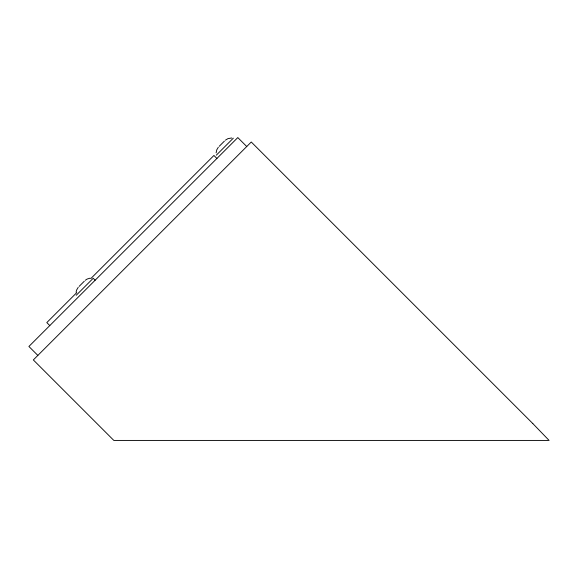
<?xml version="1.0" encoding="UTF-8"?>
<svg xmlns="http://www.w3.org/2000/svg" width="578" height="578" viewBox="0 0 578 578"><rect width="100%" height="100%" fill="white"/><g stroke="black" fill="none" stroke-linecap="round" stroke-linejoin="round"><path stroke-width="0.87" d="M216.121 152.874L216.75 149.875L218.325 147.238M76.079 292.222L76.643 289.983L78.218 287.345M79.135 286.377L84.309 281.211M219.25 146.27L224.416 141.104M76.751 292.641L46.804 322.589L49.787 325.573M90.818 278.574L213.925 155.475L216.909 158.459M76.202 295.286L93.21 278.278L95.153 280.214M216.309 155.179L233.317 138.164M225.384 140.179L228.021 138.612L231.792 137.976M85.269 280.287L87.206 279.029L90.146 278.148M246.748 146.523L237.796 137.571L28.9 346.468L37.852 355.419M532.808 423.551L549.1 440.429L113.837 440.429L33.336 359.935L251.264 142.007L532.808 423.551"/></g></svg>
